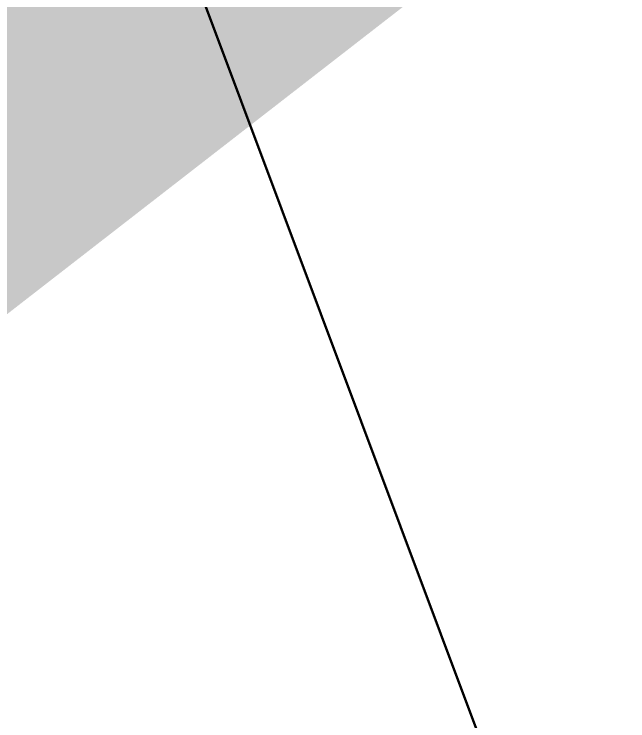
# Model space of a CAD drawing. Header units: metres. Extents: x -2743 to 126, y 13385 to 13916.
# Drawn here: x -1914.30206 to -1914.27096, y 13654.77442 to 13654.81022 of the extents above; entities that cross this region are included whole.
import ezdxf

# ---------------------------------------------------------------- set-up
doc = ezdxf.new("R2010")
doc.units = ezdxf.units.M
for name, color, linetype in [('link-улица Берзарина_Покрытия — Новые$0$ДВ_ПП_Газон_Р', 7, 'Continuous'), ('link-улица Берзарина_Покрытия — Новые$0$ДВ_ПП_Тип6_У_ТР_3м за счет Газона', 7, 'Continuous'), ('link_улица Берзарина_борта$0$ДВ_ГП_П_Борт_Пониженный_бетонный', 7, 'Continuous'), ('output[1-12]_3_ДЖКХ-24_03233tp$0$Горизонтали', 7, 'Continuous')]:
    doc.layers.add(name, color=color, linetype=linetype)

msp = doc.modelspace()

# ---------------------------------------------------------------- linework, layer by layer
at = {"layer": 'link-улица Берзарина_Покрытия — Новые$0$ДВ_ПП_Газон_Р'}
msp.add_lwpolyline([(-1914.3, 13655.07), (-1914.794449, 13661.650785), (-1915.497889, 13660.64773), (-1915.603387, 13660.455409), (-1915.663961, 13660.247218), (-1915.678252, 13660.030865), (-1915.6449, 13659.814058), (-1914.320998, 13654.887018), (-1914.118646, 13654.347295), (-1913.819909, 13653.860377), (-1913.434307, 13653.438899), (-1912.971358, 13653.095496), (-1912.353811, 13652.724429), (-1911.735556, 13652.354542), (-1911.116597, 13651.985837), (-1910.496933, 13651.618314), (-1910.327167, 13651.851744), (-1911.621, 13652.574), (-1912.024793, 13652.950211), (-1914.3, 13655.07)], close=True, dxfattribs=at)
at = {"layer": 'link-улица Берзарина_Покрытия — Новые$0$ДВ_ПП_Тип6_У_ТР_3м за счет Газона'}
msp.add_lwpolyline([(-1912.971358, 13653.095496), (-1913.434307, 13653.438899), (-1913.819909, 13653.860377), (-1914.118646, 13654.347295), (-1914.320998, 13654.887018), (-1915.6449, 13659.814058), (-1915.678252, 13660.030865), (-1915.663961, 13660.247218), (-1915.603387, 13660.455409), (-1915.497889, 13660.64773), (-1914.794449, 13661.650785), (-1914.814, 13661.911), (-1915.507, 13662.452), (-1916.286, 13661.366), (-1915.751821, 13654.3725), (-1913.187074, 13651.982948), (-1912.668952, 13651.500219), (-1912.262983, 13651.214484), (-1911.215775, 13650.629902), (-1910.496933, 13651.618314), (-1911.116597, 13651.985837), (-1911.735556, 13652.354542), (-1912.353811, 13652.724429), (-1912.971358, 13653.095496)], close=True, dxfattribs=at)
at = {"layer": 'link_улица Берзарина_борта$0$ДВ_ГП_П_Борт_Пониженный_бетонный'}
msp.add_lwpolyline([(-1874.212865, 13632.72283), (-1887.390487, 13639.010885), (-1900.314879, 13645.804226), (-1912.971358, 13653.095496), (-1913.434307, 13653.438899), (-1913.819909, 13653.860377), (-1914.118646, 13654.347295), (-1914.320998, 13654.887018), (-1915.6449, 13659.814058), (-1915.678252, 13660.030865), (-1915.663961, 13660.247218), (-1915.603387, 13660.455409), (-1915.497889, 13660.64773), (-1914.652713, 13661.852891)], dxfattribs=at)

# ---------------------------------------------------------------- texts
at = {"layer": 'output[1-12]_3_ДЖКХ-24_03233tp$0$Горизонтали'}
msp.add_text('152.73', height=1.2, dxfattribs=at).set_placement((-1914.629614, 13653.80073))

doc.saveas('drawing.dxf')
